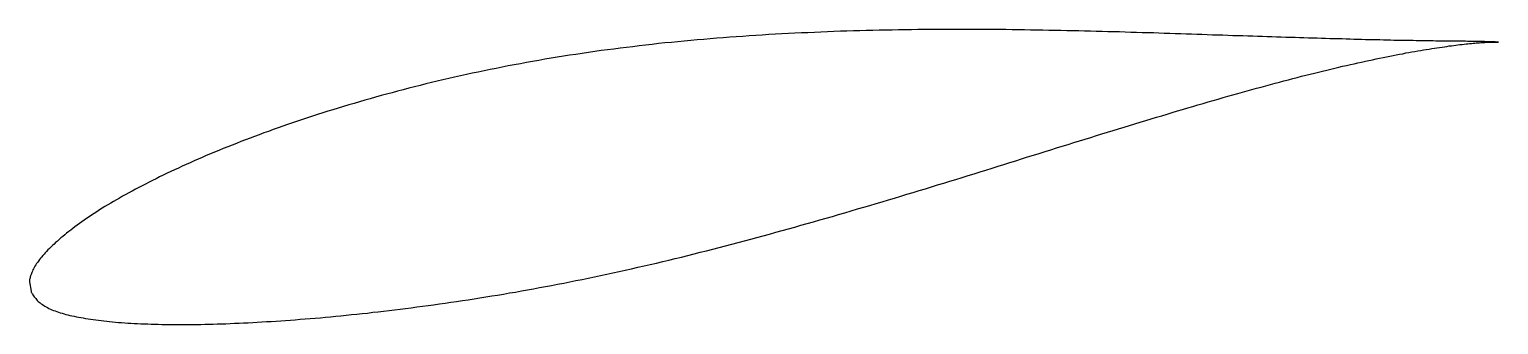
# Model space of a CAD drawing. Header units: metres. Extents: x -35 to 72, y -8 to 13.
import ezdxf

# ---------------------------------------------------------------- set-up
doc = ezdxf.new("R2010")
doc.units = ezdxf.units.M

msp = doc.modelspace()

# ---------------------------------------------------------------- linework, layer by layer
msp.add_lwpolyline([(71.8, 12.17), (71.8, 12.17), (71.79, 12.17), (71.78, 12.17), (71.77, 12.17), (71.75, 12.17), (71.72, 12.18), (71.7, 12.18), (71.67, 12.18), (71.63, 12.18), (71.59, 12.18), (71.54, 12.19), (71.5, 12.19), (71.44, 12.19), (71.39, 12.19), (71.33, 12.19), (71.26, 12.2), (71.19, 12.2), (71.12, 12.2), (71.04, 12.2), (70.96, 12.2), (70.87, 12.2), (70.78, 12.21), (70.69, 12.21), (70.59, 12.21), (70.49, 12.21), (70.38, 12.21), (70.27, 12.21), (70.16, 12.22), (70.04, 12.22), (69.91, 12.22), (69.79, 12.22), (69.66, 12.22), (69.52, 12.22), (69.38, 12.23), (69.24, 12.23), (69.09, 12.23), (68.94, 12.23), (68.79, 12.23), (68.63, 12.23), (68.47, 12.24), (68.3, 12.24), (68.13, 12.24), (67.95, 12.24), (67.77, 12.25), (67.59, 12.25), (67.41, 12.25), (67.22, 12.25), (67.02, 12.26), (66.82, 12.26), (66.62, 12.26), (66.42, 12.26), (66.21, 12.27), (65.99, 12.27), (65.78, 12.27), (65.55, 12.28), (65.33, 12.28), (65.1, 12.29), (64.87, 12.29), (64.63, 12.29), (64.39, 12.3), (64.15, 12.3), (63.9, 12.31), (63.65, 12.31), (63.4, 12.32), (63.14, 12.33), (62.88, 12.33), (62.62, 12.34), (62.35, 12.34), (62.08, 12.35), (61.8, 12.36), (61.52, 12.36), (61.24, 12.37), (60.95, 12.38), (60.66, 12.39), (60.37, 12.4), (60.08, 12.4), (59.78, 12.41), (59.47, 12.42), (59.17, 12.43), (58.86, 12.44), (58.55, 12.45), (58.23, 12.46), (57.91, 12.47), (57.59, 12.48), (57.27, 12.49), (56.94, 12.5), (56.61, 12.51), (56.27, 12.52), (55.93, 12.53), (55.59, 12.54), (55.25, 12.55), (54.9, 12.56), (54.55, 12.57), (54.2, 12.58), (53.85, 12.6), (53.49, 12.61), (53.13, 12.62), (52.76, 12.63), (52.4, 12.64), (52.03, 12.66), (51.66, 12.67), (51.28, 12.68), (50.9, 12.69), (50.52, 12.71), (50.14, 12.72), (49.76, 12.73), (49.37, 12.75), (48.98, 12.76), (48.59, 12.77), (48.19, 12.78), (47.79, 12.8), (47.39, 12.81), (46.99, 12.82), (46.59, 12.84), (46.18, 12.85), (45.77, 12.86), (45.36, 12.87), (44.95, 12.88), (44.53, 12.9), (44.11, 12.91), (43.7, 12.92), (43.27, 12.93), (42.85, 12.94), (42.42, 12.95), (42, 12.96), (41.57, 12.98), (41.14, 12.99), (40.7, 12.99), (40.27, 13), (39.83, 13.01), (39.39, 13.02), (38.95, 13.03), (38.51, 13.04), (38.07, 13.05), (37.62, 13.05), (37.18, 13.06), (36.73, 13.07), (36.28, 13.07), (35.83, 13.08), (35.38, 13.08), (34.92, 13.08), (34.47, 13.09), (34.01, 13.09), (33.56, 13.09), (33.1, 13.09), (32.64, 13.1), (32.18, 13.1), (31.72, 13.09), (31.25, 13.09), (30.79, 13.09), (30.32, 13.09), (29.86, 13.08), (29.39, 13.08), (28.93, 13.07), (28.46, 13.07), (27.99, 13.06), (27.52, 13.05), (27.05, 13.04), (26.58, 13.04), (26.11, 13.02), (25.63, 13.01), (25.16, 13), (24.69, 12.99), (24.21, 12.97), (23.74, 12.96), (23.27, 12.94), (22.79, 12.92), (22.32, 12.9), (21.84, 12.88), (21.37, 12.86), (20.89, 12.84), (20.41, 12.82), (19.94, 12.79), (19.46, 12.77), (18.99, 12.74), (18.51, 12.72), (18.03, 12.69), (17.56, 12.66), (17.08, 12.63), (16.61, 12.59), (16.13, 12.56), (15.66, 12.53), (15.18, 12.49), (14.71, 12.45), (14.23, 12.41), (13.76, 12.37), (13.29, 12.33), (12.81, 12.29), (12.34, 12.25), (11.87, 12.2), (11.4, 12.15), (10.93, 12.11), (10.46, 12.06), (9.99, 12.01), (9.52, 11.95), (9.05, 11.9), (8.59, 11.84), (8.12, 11.79), (7.66, 11.73), (7.19, 11.67), (6.73, 11.61), (6.27, 11.55), (5.81, 11.48), (5.35, 11.42), (4.89, 11.35), (4.43, 11.28), (3.97, 11.21), (3.52, 11.14), (3.06, 11.07), (2.61, 10.99), (2.16, 10.92), (1.71, 10.84), (1.26, 10.76), (0.81, 10.68), (0.37, 10.6), (-0.07, 10.52), (-0.52, 10.44), (-0.96, 10.35), (-1.4, 10.26), (-1.84, 10.17), (-2.27, 10.08), (-2.71, 9.99), (-3.14, 9.9), (-3.57, 9.81), (-4, 9.71), (-4.43, 9.62), (-4.85, 9.52), (-5.28, 9.42), (-5.7, 9.32), (-6.12, 9.22), (-6.53, 9.12), (-6.95, 9.01), (-7.36, 8.91), (-7.78, 8.81), (-8.19, 8.7), (-8.59, 8.59), (-9, 8.48), (-9.4, 8.37), (-9.8, 8.27), (-10.2, 8.15), (-10.6, 8.04), (-10.99, 7.93), (-11.38, 7.82), (-11.77, 7.7), (-12.16, 7.59), (-12.55, 7.48), (-12.93, 7.36), (-13.31, 7.24), (-13.69, 7.13), (-14.06, 7.01), (-14.44, 6.89), (-14.81, 6.77), (-15.17, 6.65), (-15.54, 6.53), (-15.9, 6.41), (-16.26, 6.29), (-16.62, 6.16), (-16.97, 6.04), (-17.32, 5.92), (-17.67, 5.8), (-18.02, 5.67), (-18.36, 5.55), (-18.7, 5.42), (-19.04, 5.3), (-19.37, 5.17), (-19.71, 5.04), (-20.04, 4.92), (-20.36, 4.79), (-20.68, 4.66), (-21, 4.54), (-21.32, 4.41), (-21.64, 4.28), (-21.95, 4.15), (-22.25, 4.02), (-22.56, 3.9), (-22.86, 3.77), (-23.16, 3.64), (-23.45, 3.51), (-23.75, 3.38), (-24.04, 3.25), (-24.32, 3.12), (-24.6, 2.99), (-24.88, 2.86), (-25.16, 2.74), (-25.43, 2.61), (-25.7, 2.48), (-25.97, 2.35), (-26.23, 2.22), (-26.49, 2.09), (-26.74, 1.96), (-27, 1.83), (-27.25, 1.71), (-27.49, 1.58), (-27.73, 1.45), (-27.97, 1.32), (-28.21, 1.2), (-28.44, 1.07), (-28.67, 0.94), (-28.89, 0.81), (-29.11, 0.69), (-29.33, 0.56), (-29.54, 0.44), (-29.75, 0.31), (-29.96, 0.18), (-30.16, 0.06), (-30.36, -0.06), (-30.56, -0.19), (-30.75, -0.31), (-30.94, -0.44), (-31.12, -0.56), (-31.3, -0.68), (-31.48, -0.81), (-31.65, -0.93), (-31.82, -1.05), (-31.99, -1.17), (-32.15, -1.29), (-32.31, -1.41), (-32.46, -1.53), (-32.61, -1.64), (-32.76, -1.76), (-32.9, -1.87), (-33.04, -1.99), (-33.18, -2.1), (-33.31, -2.22), (-33.43, -2.33), (-33.56, -2.44), (-33.68, -2.55), (-33.8, -2.66), (-33.91, -2.76), (-34.02, -2.87), (-34.12, -2.97), (-34.22, -3.08), (-34.32, -3.18), (-34.41, -3.28), (-34.5, -3.39), (-34.59, -3.49), (-34.67, -3.58), (-34.74, -3.68), (-34.82, -3.78), (-34.89, -3.88), (-34.95, -3.97), (-35.01, -4.07), (-35.07, -4.16), (-35.12, -4.25), (-35.17, -4.34), (-35.22, -4.43), (-35.26, -4.52), (-35.3, -4.61), (-35.33, -4.69), (-35.36, -4.77), (-35.39, -4.85), (-35.41, -4.93), (-35.43, -5.01), (-35.45, -5.07), (-35.46, -5.14), (-35.47, -5.2), (-35.47, -5.25), (-35.48, -5.28), (-35.48, -5.31), (-35.36, -5.99), (-35.36, -6), (-35.35, -6.01), (-35.34, -6.04), (-35.32, -6.08), (-35.29, -6.13), (-35.26, -6.18), (-35.22, -6.25), (-35.18, -6.31), (-35.13, -6.38), (-35.08, -6.45), (-35.02, -6.52), (-34.96, -6.59), (-34.9, -6.65), (-34.83, -6.72), (-34.76, -6.78), (-34.68, -6.84), (-34.61, -6.9), (-34.52, -6.96), (-34.43, -7.02), (-34.34, -7.08), (-34.25, -7.13), (-34.15, -7.18), (-34.05, -7.23), (-33.94, -7.28), (-33.83, -7.33), (-33.72, -7.38), (-33.6, -7.42), (-33.48, -7.47), (-33.35, -7.51), (-33.22, -7.55), (-33.09, -7.59), (-32.95, -7.63), (-32.81, -7.67), (-32.67, -7.7), (-32.52, -7.74), (-32.37, -7.77), (-32.21, -7.81), (-32.05, -7.84), (-31.89, -7.87), (-31.72, -7.9), (-31.55, -7.93), (-31.37, -7.96), (-31.19, -7.99), (-31.01, -8.02), (-30.82, -8.04), (-30.63, -8.07), (-30.44, -8.1), (-30.24, -8.12), (-30.04, -8.15), (-29.83, -8.17), (-29.62, -8.19), (-29.41, -8.21), (-29.19, -8.23), (-28.97, -8.25), (-28.75, -8.27), (-28.52, -8.28), (-28.29, -8.3), (-28.06, -8.32), (-27.82, -8.33), (-27.58, -8.34), (-27.34, -8.35), (-27.09, -8.36), (-26.84, -8.37), (-26.58, -8.38), (-26.33, -8.39), (-26.07, -8.39), (-25.8, -8.4), (-25.53, -8.4), (-25.26, -8.41), (-24.99, -8.41), (-24.71, -8.41), (-24.43, -8.41), (-24.14, -8.41), (-23.86, -8.41), (-23.57, -8.41), (-23.27, -8.4), (-22.97, -8.4), (-22.67, -8.39), (-22.37, -8.39), (-22.06, -8.38), (-21.76, -8.37), (-21.44, -8.36), (-21.13, -8.35), (-20.81, -8.34), (-20.49, -8.32), (-20.16, -8.31), (-19.84, -8.29), (-19.51, -8.28), (-19.17, -8.26), (-18.84, -8.24), (-18.5, -8.22), (-18.16, -8.2), (-17.82, -8.18), (-17.47, -8.16), (-17.12, -8.14), (-16.77, -8.11), (-16.41, -8.09), (-16.06, -8.06), (-15.7, -8.03), (-15.33, -8), (-14.97, -7.97), (-14.6, -7.94), (-14.23, -7.91), (-13.86, -7.88), (-13.49, -7.84), (-13.11, -7.81), (-12.73, -7.77), (-12.35, -7.73), (-11.96, -7.69), (-11.58, -7.65), (-11.19, -7.61), (-10.8, -7.57), (-10.41, -7.52), (-10.01, -7.48), (-9.62, -7.43), (-9.22, -7.39), (-8.82, -7.34), (-8.41, -7.29), (-8.01, -7.24), (-7.6, -7.19), (-7.19, -7.13), (-6.78, -7.08), (-6.37, -7.02), (-5.96, -6.97), (-5.54, -6.91), (-5.12, -6.85), (-4.7, -6.79), (-4.28, -6.73), (-3.86, -6.66), (-3.44, -6.6), (-3.01, -6.53), (-2.58, -6.47), (-2.15, -6.4), (-1.72, -6.33), (-1.29, -6.26), (-0.86, -6.19), (-0.42, -6.11), (0.01, -6.04), (0.45, -5.96), (0.89, -5.88), (1.33, -5.81), (1.77, -5.72), (2.21, -5.64), (2.65, -5.56), (3.09, -5.47), (3.54, -5.39), (3.98, -5.3), (4.43, -5.21), (4.88, -5.12), (5.33, -5.03), (5.78, -4.93), (6.23, -4.84), (6.68, -4.74), (7.13, -4.65), (7.58, -4.55), (8.03, -4.45), (8.49, -4.35), (8.94, -4.24), (9.4, -4.14), (9.85, -4.03), (10.31, -3.93), (10.77, -3.82), (11.22, -3.71), (11.68, -3.6), (12.14, -3.49), (12.6, -3.37), (13.05, -3.26), (13.51, -3.14), (13.97, -3.03), (14.43, -2.91), (14.89, -2.79), (15.35, -2.67), (15.81, -2.55), (16.27, -2.43), (16.73, -2.31), (17.19, -2.19), (17.65, -2.07), (18.11, -1.94), (18.57, -1.82), (19.03, -1.69), (19.49, -1.56), (19.95, -1.44), (20.41, -1.31), (20.86, -1.18), (21.32, -1.05), (21.78, -0.92), (22.24, -0.79), (22.7, -0.66), (23.16, -0.53), (23.61, -0.39), (24.07, -0.26), (24.52, -0.13), (24.98, 0.01), (25.44, 0.14), (25.89, 0.27), (26.34, 0.41), (26.8, 0.54), (27.25, 0.68), (27.7, 0.81), (28.15, 0.95), (28.6, 1.08), (29.05, 1.22), (29.5, 1.36), (29.95, 1.49), (30.4, 1.63), (30.84, 1.76), (31.29, 1.9), (31.73, 2.04), (32.17, 2.17), (32.62, 2.31), (33.06, 2.45), (33.5, 2.58), (33.94, 2.72), (34.37, 2.85), (34.81, 2.99), (35.25, 3.12), (35.68, 3.26), (36.11, 3.39), (36.54, 3.53), (36.97, 3.66), (37.4, 3.8), (37.83, 3.93), (38.26, 4.06), (38.68, 4.19), (39.1, 4.32), (39.52, 4.46), (39.94, 4.59), (40.36, 4.72), (40.78, 4.85), (41.19, 4.97), (41.61, 5.1), (42.02, 5.23), (42.43, 5.36), (42.84, 5.48), (43.24, 5.61), (43.65, 5.73), (44.05, 5.86), (44.45, 5.98), (44.85, 6.1), (45.25, 6.22), (45.64, 6.34), (46.04, 6.46), (46.43, 6.58), (46.82, 6.7), (47.2, 6.81), (47.59, 6.93), (47.97, 7.04), (48.35, 7.16), (48.73, 7.27), (49.11, 7.38), (49.48, 7.49), (49.85, 7.6), (50.22, 7.71), (50.59, 7.81), (50.96, 7.92), (51.32, 8.02), (51.68, 8.13), (52.04, 8.23), (52.39, 8.33), (52.75, 8.43), (53.1, 8.52), (53.44, 8.62), (53.79, 8.72), (54.13, 8.81), (54.47, 8.9), (54.81, 8.99), (55.15, 9.08), (55.48, 9.17), (55.81, 9.26), (56.13, 9.35), (56.46, 9.43), (56.78, 9.51), (57.1, 9.6), (57.42, 9.68), (57.73, 9.76), (58.04, 9.83), (58.35, 9.91), (58.65, 9.99), (58.95, 10.06), (59.25, 10.13), (59.55, 10.2), (59.84, 10.27), (60.13, 10.34), (60.41, 10.41), (60.7, 10.47), (60.98, 10.54), (61.26, 10.6), (61.53, 10.66), (61.8, 10.72), (62.07, 10.78), (62.33, 10.84), (62.59, 10.89), (62.85, 10.95), (63.11, 11), (63.36, 11.05), (63.61, 11.1), (63.85, 11.15), (64.09, 11.2), (64.33, 11.25), (64.57, 11.29), (64.8, 11.33), (65.02, 11.38), (65.25, 11.42), (65.47, 11.46), (65.69, 11.5), (65.9, 11.53), (66.11, 11.57), (66.32, 11.6), (66.52, 11.64), (66.72, 11.67), (66.92, 11.7), (67.11, 11.73), (67.3, 11.76), (67.48, 11.79), (67.67, 11.81), (67.84, 11.84), (68.02, 11.86), (68.19, 11.89), (68.35, 11.91), (68.52, 11.93), (68.68, 11.95), (68.83, 11.97), (68.98, 11.99), (69.13, 12.01), (69.28, 12.02), (69.42, 12.04), (69.55, 12.05), (69.68, 12.06), (69.81, 12.08), (69.94, 12.09), (70.06, 12.1), (70.17, 12.11), (70.29, 12.12), (70.4, 12.13), (70.5, 12.14), (70.6, 12.14), (70.7, 12.15), (70.79, 12.15), (70.88, 12.16), (70.96, 12.16), (71.05, 12.17), (71.12, 12.17), (71.2, 12.17), (71.26, 12.18), (71.33, 12.18), (71.39, 12.18), (71.45, 12.18), (71.5, 12.18), (71.55, 12.18), (71.59, 12.18), (71.63, 12.18), (71.67, 12.18), (71.7, 12.18), (71.72, 12.18), (71.75, 12.17), (71.77, 12.17), (71.78, 12.17), (71.79, 12.17), (71.8, 12.17), (71.8, 12.17)], close=True)

doc.saveas('drawing.dxf')
